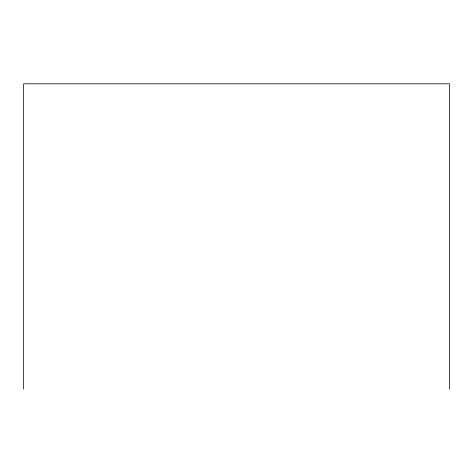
<?xml version="1.0" encoding="UTF-8"?>
<svg xmlns="http://www.w3.org/2000/svg" width="473" height="473" viewBox="0 0 473 473"><rect width="100%" height="100%" fill="white"/><g stroke="black" fill="none" stroke-linecap="round" stroke-linejoin="round"><path stroke-width="0.71" d="M449.35 389.196L449.35 83.804L23.65 83.804L23.65 389.196"/></g></svg>
